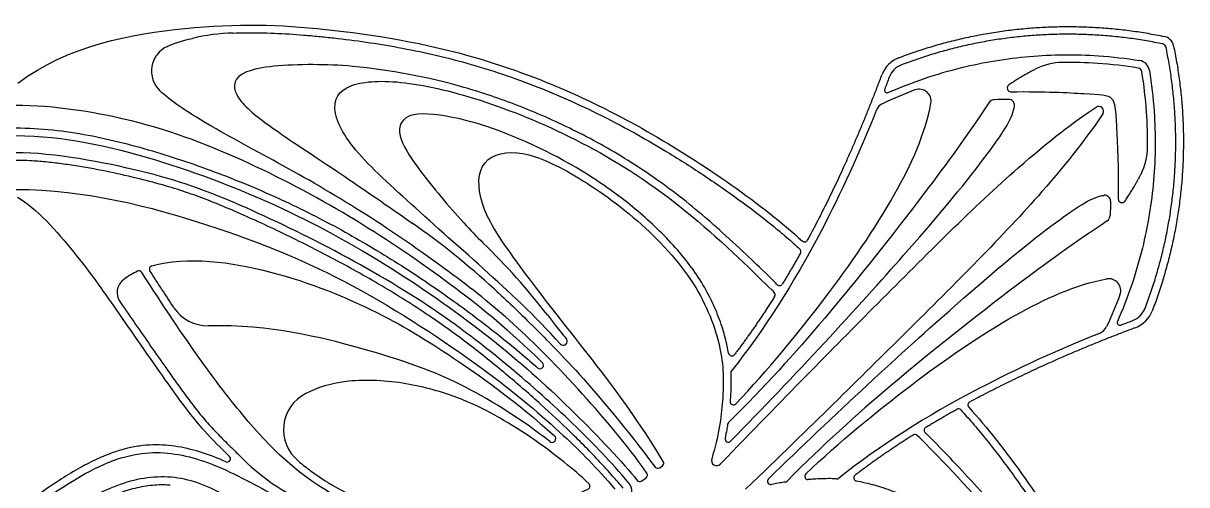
# Model space of a CAD drawing. Header units: millimetres. Extents: x -143 to 143, y -142 to 141.
# Drawn here: x -45.42 to -0.06, y -68.9 to -50.89 of the extents above; entities that cross this region are included whole.
import ezdxf

# ---------------------------------------------------------------- set-up
doc = ezdxf.new("R2010")
doc.units = ezdxf.units.MM
doc.header["$MEASUREMENT"] = 0
doc.layers.add('Layer 03', color=5, linetype='Continuous')

msp = doc.modelspace()

# ---------------------------------------------------------------- linework, layer by layer
at = {"layer": 'Layer 03'}
for p, q in [((-20.604, -68.231), (-20.5, -68.154)), ((-21.309, -68.747), (-21.138, -68.622))]:
    msp.add_line(p, q, dxfattribs=at)
for centre, radius, start, end in [((-37.016, -59.129), 7.865, 91.645, 103.3116), ((-1.026, -51.856), 0.166, 45, 78.3154), ((-1.026, -51.856), 0.465, 45, 78.3154), ((-1.026, -51.856), 0.465, 11.6846, 45), ((-39.363, -52.754), 1.061, 114.3601, 226.6185), ((-1.026, -51.856), 0.166, 11.6846, 45), ((-34.867, -76.652), 24.19, 74.0953, 84.5631), ((-10.886, -53.283), 1.123, 111.0371, 159.2551), ((-10.886, -53.283), 0.824, 110.9904, 159.4946), ((-4.873, -54.794), 2.378, 90.7033, 116.6718), ((-1.97, -52.8), 0.465, 45, 80.7889), ((-1.97, -52.8), 0.465, 9.2111, 45), ((-1.97, -52.8), 0.166, 45, 80.7889), ((-1.97, -52.8), 0.166, 9.2111, 45), ((-11.735, -53.495), 0.105, 159.0391, 293.8819), ((-10.49, -53.926), 0.466, 349.7146, 110.4996), ((-6.911, -53.413), 0.146, 123.9304, 270.7296), ((-7.547, -54.141), 0.271, 91.5936, 146.4509), ((-6.997, -54.086), 0.227, 353.6954, 90.8625), ((-11.673, -54.489), 0.526, 115.1037, 158.1797), ((-3.487, -54.317), 0.187, 45, 122.9781), ((-3.487, -54.317), 0.187, 327.0219, 45), ((-33.466, -72.813), 18.912, 57.8169, 71.129), ((-3.964, -55.703), 2.378, 333.3282, 359.2967), ((-3.256, -57.827), 0.227, 359.1375, 96.3046), ((-2.583, -57.741), 0.146, 179.2704, 326.0696), ((-3.311, -58.377), 0.271, 303.5491, 358.4064), ((-48.187, -84.286), 31.254, 47.4489, 54.9947), ((-14.955, -59.292), 0.128, 227.6511, 331.5836), ((-46.509, -78.985), 27.254, 37.8444, 45.7526), ((-15.231, -59.793), 0.128, 330.784, 47.2193), ((-40.911, -60.676), 0.128, 32.6251, 117.0023), ((-40.377, -60.482), 0.128, 105.7361, 212.6819), ((-41.143, -61.394), 0.624, 125.1351, 214.7726), ((-15.934, -60.999), 0.128, 224.947, 328.6931), ((-3.096, -61.32), 0.466, 339.5004, 100.2854), ((-16.234, -61.484), 0.128, 327.7762, 44.7795), ((-38.235, -61.112), 1.577, 213.6445, 270.7713), ((-2.453, -61.716), 0.824, 290.5054, 339.0096), ((-2.453, -61.716), 1.123, 290.7449, 338.9629), ((-2.665, -62.565), 0.105, 156.1181, 290.9609), ((-3.659, -62.503), 0.526, 291.8203, 334.8963), ((-24.365, -63.303), 0.152, 221.9446, 38.2365), ((-17.793, -63.74), 0.128, 189.813, 322.757), ((-25.273, -64.231), 0.139, 228.4151, 45.964), ((-17.707, -64.534), 0.128, 141.5625, 182.5331), ((-33.687, -66.747), 1.588, 117.0632, 229.9465), ((-17.734, -65.653), 0.128, 175.7705, 316.3856), ((-8.462, -65.785), 0.128, 118.4164, 222.3489), ((-8.963, -66.061), 0.128, 42.7807, 119.216), ((-17.834, -66.563), 0.128, 134.8723, 171.462), ((-10.169, -66.764), 0.128, 121.3069, 225.053), ((-24.805, -67.095), 0.147, 231.6299, 48.5124), ((-17.931, -67.104), 0.128, 168.0929, 315.5075), ((-10.654, -67.064), 0.128, 45.2205, 122.2238), ((-37.472, -67.882), 0.128, 246.196, 45.4588), ((-30.709, -61.637), 8.77, 224.8451, 243.8405), ((-20.576, -68.051), 0.128, 306.5318, 31.0121), ((-18.385, -67.944), 0.203, 162.0828, 316.0476), ((-21.213, -68.518), 0.128, 306.2324, 34.5246), ((-20.68, -68.128), 0.128, 216.8683, 306.5318), ((-14.823, -68.564), 0.128, 133.6144, 274.2295), ((-23.453, -68.948), 0.128, 297.5699, 45.6142), ((-21.385, -68.644), 0.128, 218.7425, 306.2324), ((-16.274, -68.761), 0.128, 134.4925, 281.9071), ((-15.733, -68.664), 0.128, 278.538, 315.1277), ((-13.704, -68.537), 0.128, 267.4669, 308.4375), ((-12.91, -68.623), 0.128, 127.243, 260.187)]:
    msp.add_arc(centre, radius, start, end, dxfattribs=at)
for points, knots in [([(-45.634, -53.218), (-43.663, -51.743), (-38.642, -50.836), (-33.839, -50.988), (-27.725, -51.97), (-21.232, -54.714), (-16.594, -57.972), (-15.042, -59.387)], [669.583348, 669.583348, 669.583348, 669.583348, 677.397197, 685.312825, 693.228453, 701.144081, 708.8577, 708.8577, 708.8577, 708.8577]), ([(-37.242, -51.267), (-37.089, -51.263), (-36.552, -51.252), (-35.634, -51.267), (-34.675, -51.327), (-33.903, -51.397), (-32.669, -51.526), (-30.727, -51.805), (-28.056, -52.411), (-25.269, -53.356), (-22.696, -54.538), (-20.576, -55.731), (-18.926, -56.779), (-17.537, -57.743), (-16.453, -58.572), (-15.669, -59.225), (-15.311, -59.544), (-15.144, -59.699)], [8908.625006, 8908.625006, 8908.625006, 8908.625006, 8909.162268, 8910.510991, 8911.851144, 8912.534698, 8913.235427, 8916.210518, 8919.422808, 8922.849803, 8926.535085, 8929.357203, 8931.393888, 8933.399734, 8935.298961, 8936.18473, 8936.984755, 8936.984755, 8936.984755, 8936.984755]), ([(-11.693, -53.591), (-10.771, -53.183), (-8.964, -52.568), (-6.194, -52.111), (-3.856, -52.091), (-2.428, -52.255), (-1.896, -52.341)], [277.591529, 277.591529, 277.591529, 277.591529, 281.132234, 284.275498, 287.424828, 289.320424, 289.320424, 289.320424, 289.320424]), ([(-32.575, -52.571), (-33.081, -52.523), (-34.775, -52.46), (-37.171, -52.664), (-37.334, -53.648), (-36.102, -54.754), (-33.707, -56.299), (-31.451, -57.851), (-30.258, -58.686)], [8961.455783, 8961.455783, 8961.455783, 8961.455783, 8963.059811, 8966.517281, 8969.974752, 8973.432222, 8976.889693, 8979.347531, 8979.347531, 8979.347531, 8979.347531]), ([(-1.944, -52.636), (-2.467, -52.551), (-3.452, -52.438), (-4.442, -52.41), (-4.902, -52.416)], [110.340648, 110.340648, 110.340648, 110.340648, 112.203825, 113.819151, 113.819151, 113.819151, 113.819151]), ([(-1.511, -52.726), (-1.425, -53.258), (-1.261, -54.686), (-1.281, -57.024), (-1.738, -59.794), (-2.353, -61.601), (-2.761, -62.523)], [237.343389, 237.343389, 237.343389, 237.343389, 239.238986, 242.388315, 245.53158, 249.072285, 249.072285, 249.072285, 249.072285]), ([(-1.586, -55.732), (-1.58, -55.272), (-1.608, -54.282), (-1.721, -53.297), (-1.806, -52.774)], [106.181609, 106.181609, 106.181609, 106.181609, 107.796935, 109.660112, 109.660112, 109.660112, 109.660112]), ([(-21.108, -68.446), (-21.858, -67.355), (-23.968, -64.888), (-26.506, -62.363), (-28.877, -60.509), (-32.042, -58.305), (-35.31, -56.406), (-38.376, -54.796), (-39.695, -53.899), (-40.092, -53.525)], [8877.345434, 8877.345434, 8877.345434, 8877.345434, 8880.832476, 8884.594519, 8888.356563, 8892.118606, 8895.88065, 8899.642693, 8903.274134, 8903.274134, 8903.274134, 8903.274134]), ([(-24.478, -63.404), (-25.487, -62.282), (-27.545, -60.395), (-30.592, -57.702), (-32.94, -55.507), (-33.517, -53.838), (-32.533, -53.101), (-30.181, -53.138), (-26.812, -54.061), (-22.88, -55.818), (-19.243, -58.316), (-16.61, -60.923), (-16.143, -61.393)], [314.327864, 314.327864, 314.327864, 314.327864, 318.12419, 322.1203, 326.116411, 330.112521, 334.108631, 338.104741, 342.100851, 346.096961, 350.093072, 353.874413, 353.874413, 353.874413, 353.874413]), ([(-16.024, -61.089), (-16.042, -61.071), (-16.165, -60.948), (-16.57, -60.547), (-17.299, -59.843), (-18.114, -59.09), (-18.973, -58.335), (-19.838, -57.628), (-20.885, -56.857), (-21.96, -56.154), (-23.04, -55.528), (-24.464, -54.795), (-25.887, -54.179), (-27.268, -53.682), (-27.925, -53.478), (-28.238, -53.388)], [8939.163535, 8939.163535, 8939.163535, 8939.163535, 8939.253424, 8939.774212, 8941.1634, 8942.817341, 8943.669926, 8945.182788, 8946.741639, 8948.236599, 8949.693845, 8951.125986, 8953.862692, 8955.135886, 8956.279924, 8956.279924, 8956.279924, 8956.279924]), ([(-6.91, -53.559), (-5.577, -53.542), (-3.717, -53.651), (-3.124, -53.681), (-2.988, -53.818)], [93.510926, 93.510926, 93.510926, 93.510926, 95.845853, 98.311514, 98.311514, 98.311514, 98.311514]), ([(-2.988, -53.818), (-2.851, -53.954), (-2.821, -54.547), (-2.712, -56.407), (-2.729, -57.74)], [98.311514, 98.311514, 98.311514, 98.311514, 100.777175, 103.112103, 103.112103, 103.112103, 103.112103]), ([(-25.177, -64.132), (-26.508, -62.844), (-28.542, -61.188), (-32.15, -58.677), (-36.292, -56.406), (-40.771, -54.603), (-44.267, -54.094), (-45.711, -54.094)], [355.56031, 355.56031, 355.56031, 355.56031, 360.787531, 366.362892, 371.938253, 377.513614, 383.088975, 383.088975, 383.088975, 383.088975]), ([(-27.349, -54.918), (-27.913, -54.725), (-29.499, -54.363), (-30.595, -54.426), (-30.915, -55.179), (-30.124, -56.498), (-28.549, -58.363), (-27.745, -59.216), (-27.492, -59.462)], [373.8414, 373.8414, 373.8414, 373.8414, 375.131699, 377.707818, 380.283937, 382.860056, 385.436175, 386.552235, 386.552235, 386.552235, 386.552235]), ([(-18.239, -68.085), (-15.707, -65.459), (-12.086, -61.796), (-7.038, -56.727), (-4.395, -54.683), (-3.589, -54.16)], [7337.626176, 7337.626176, 7337.626176, 7337.626176, 7345.872331, 7354.358979, 7360.13443, 7360.13443, 7360.13443, 7360.13443]), ([(-7.773, -53.992), (-8.615, -55.261), (-10.463, -57.812), (-14.223, -62.55), (-16.483, -65.038), (-17.924, -66.472)], [164.416936, 164.416936, 164.416936, 164.416936, 169.644106, 176.734835, 183.465439, 183.465439, 183.465439, 183.465439]), ([(-17.84, -67.194), (-15.348, -64.658), (-10.219, -59.058), (-7.66, -55.837), (-6.819, -54.539), (-6.772, -54.111)], [184.582336, 184.582336, 184.582336, 184.582336, 191.396001, 198.421701, 203.879684, 203.879684, 203.879684, 203.879684]), ([(-17.641, -65.741), (-16.386, -64.424), (-13.977, -61.47), (-11.481, -57.869), (-10.251, -55.219), (-10.032, -54.009)], [159.348372, 159.348372, 159.348372, 159.348372, 164.957375, 170.972667, 175.939154, 175.939154, 175.939154, 175.939154]), ([(-3.33, -54.419), (-3.853, -55.225), (-5.897, -57.868), (-10.966, -62.916), (-14.629, -66.537), (-17.255, -69.069)], [7360.730663, 7360.730663, 7360.730663, 7360.730663, 7366.506115, 7374.992762, 7383.238916, 7383.238916, 7383.238916, 7383.238916]), ([(-45.711, -55.266), (-43.808, -55.287), (-40.262, -56.081), (-35.236, -58.02), (-30.762, -60.527), (-26.763, -63.443), (-24.111, -65.847), (-22.036, -68.037), (-21.485, -68.724)], [8843.500734, 8843.500734, 8843.500734, 8843.500734, 8849.129602, 8854.75847, 8860.387337, 8866.016205, 8871.645073, 8876.636563, 8876.636563, 8876.636563, 8876.636563]), ([(-45.707, -54.967), (-45.229, -54.972), (-44.284, -55.029), (-42.893, -55.236), (-41.542, -55.538), (-39.79, -56.033), (-37.661, -56.764), (-35.206, -57.807), (-32.877, -58.999), (-30.686, -60.31), (-28.659, -61.692), (-27.103, -62.871), (-26.031, -63.753), (-25.564, -64.159), (-25.365, -64.335)], [328.365251, 328.365251, 328.365251, 328.365251, 330.04526, 331.686682, 333.303976, 334.905597, 338.081776, 341.21075, 344.27035, 347.265503, 350.178802, 352.885665, 354.124351, 355.057353, 355.057353, 355.057353, 355.057353]), ([(-21.808, -68.833), (-22.513, -67.994), (-23.951, -66.511), (-26.188, -64.486), (-29.302, -62.02), (-33.241, -59.718), (-37.372, -57.748), (-40.328, -56.678), (-44.224, -55.939), (-45.711, -55.939)], [589.057711, 589.057711, 589.057711, 589.057711, 593.231523, 597.9759, 602.720278, 607.464656, 612.209034, 616.953411, 621.697789, 621.697789, 621.697789, 621.697789]), ([(-22.037, -69.026), (-22.138, -68.905), (-22.428, -68.566), (-22.913, -68.029), (-23.492, -67.427), (-24.259, -66.668), (-25.254, -65.735), (-26.551, -64.61), (-27.995, -63.438), (-29.632, -62.249), (-31.459, -61.107), (-33.402, -60.026), (-35.059, -59.192), (-36.359, -58.583), (-37.269, -58.18), (-38.134, -57.82), (-38.993, -57.502), (-39.906, -57.214), (-40.928, -56.943), (-42.071, -56.683), (-43.09, -56.493), (-43.927, -56.369), (-44.544, -56.297), (-45.137, -56.25), (-45.523, -56.238), (-45.711, -56.238)], [1215.133531, 1215.133531, 1215.133531, 1215.133531, 1215.685419, 1216.70253, 1217.674477, 1218.619658, 1220.49467, 1222.467281, 1224.649054, 1227.028724, 1229.573291, 1232.213685, 1234.840184, 1236.088698, 1237.258006, 1238.335973, 1239.381483, 1240.475002, 1241.697724, 1243.096486, 1244.590432, 1245.339092, 1246.07073, 1246.771712, 1247.428954, 1247.428954, 1247.428954, 1247.428954]), ([(-20.467, -67.985), (-21.708, -65.92), (-24.491, -62.445), (-26.283, -60.08), (-27.632, -58.156), (-27.792, -56.242), (-26.274, -55.705), (-24.181, -56.573), (-21.4, -58.505), (-19.075, -61.023), (-18.119, -63.645), (-18.094, -65.313), (-18.298, -67.015), (-18.579, -67.881)], [7298.783957, 7298.783957, 7298.783957, 7298.783957, 7302.272261, 7305.81661, 7309.360959, 7312.905308, 7316.449657, 7319.994006, 7323.538355, 7327.082704, 7330.627053, 7334.171402, 7336.986917, 7336.986917, 7336.986917, 7336.986917]), ([(-17.919, -63.762), (-17.935, -63.67), (-17.996, -63.356), (-18.147, -62.786), (-18.419, -62.048), (-18.8, -61.264), (-19.302, -60.479), (-19.913, -59.715), (-20.606, -58.984), (-21.357, -58.296), (-22.14, -57.665), (-22.824, -57.175), (-23.244, -56.901), (-23.393, -56.807)], [358.021999, 358.021999, 358.021999, 358.021999, 358.347824, 359.14772, 360.088888, 361.109051, 362.206961, 363.357499, 364.542785, 365.74245, 366.931109, 368.078289, 368.695207, 368.695207, 368.695207, 368.695207]), ([(-45.711, -57.372), (-42.968, -57.372), (-37.882, -58.729), (-32.615, -60.894), (-27.174, -64.49), (-24.294, -66.981), (-23.077, -68.221), (-22.35, -69.062)], [1119.419053, 1119.419053, 1119.419053, 1119.419053, 1125.821154, 1132.223255, 1138.625356, 1145.027456, 1150.691391, 1150.691391, 1150.691391, 1150.691391]), ([(-16.364, -68.67), (-13.828, -66.178), (-8.228, -61.049), (-5.007, -58.49), (-3.709, -57.649), (-3.281, -57.602)], [184.582336, 184.582336, 184.582336, 184.582336, 191.396, 198.421701, 203.879684, 203.879684, 203.879684, 203.879684]), ([(-45.648, -57.676), (-44.921, -58.085), (-43.245, -59.993), (-41.922, -61.885), (-39.767, -65.009), (-38.571, -66.635), (-37.699, -67.478), (-37.382, -67.79)], [236.278563, 236.278563, 236.278563, 236.278563, 239.445708, 242.704425, 245.963141, 249.221858, 251.317598, 251.317598, 251.317598, 251.317598]), ([(-3.162, -58.603), (-4.431, -59.445), (-6.982, -61.293), (-11.72, -65.053), (-14.208, -67.313), (-15.642, -68.754)], [164.416936, 164.416936, 164.416936, 164.416936, 169.644106, 176.734835, 183.465439, 183.465439, 183.465439, 183.465439]), ([(-40.411, -60.359), (-39.019, -59.966), (-35.564, -60.435), (-31.409, -62.175), (-28.593, -63.939), (-26.233, -65.636), (-24.708, -66.985)], [156.96674, 156.96674, 156.96674, 156.96674, 161.04416, 165.24501, 169.44586, 173.559853, 173.559853, 173.559853, 173.559853]), ([(-27.064, -70.446), (-28.1, -70.578), (-30.454, -70.497), (-33.592, -69.375), (-36.447, -66.964), (-39.096, -63.274), (-40.804, -60.607)], [160.32193, 160.32193, 160.32193, 160.32193, 164.937776, 170.479313, 176.02085, 181.496701, 181.496701, 181.496701, 181.496701]), ([(-14.911, -68.471), (-13.594, -67.216), (-10.64, -64.807), (-7.039, -62.311), (-4.389, -61.081), (-3.179, -60.862)], [159.348372, 159.348372, 159.348372, 159.348372, 164.957375, 170.972667, 175.939154, 175.939154, 175.939154, 175.939154]), ([(-27.052, -61.262), (-26.799, -61.495), (-26.246, -62.01), (-25.41, -62.847), (-23.099, -65.117), (-20.783, -68.205)], [7289.233069, 7289.233069, 7289.233069, 7289.233069, 7290.963538, 7293.042565, 7298.176873, 7298.176873, 7298.176873, 7298.176873]), ([(-41.656, -61.75), (-41.622, -61.799), (-41.197, -62.412), (-40.579, -63.306), (-39.88, -64.307), (-39.411, -64.97), (-38.993, -65.549), (-38.535, -66.141), (-38.081, -66.668), (-37.599, -67.16), (-37.211, -67.538), (-36.985, -67.762), (-36.927, -67.821)], [138.284641, 138.284641, 138.284641, 138.284641, 138.494402, 140.903182, 142.101902, 142.785758, 143.755941, 144.613462, 145.412306, 146.200845, 147.029378, 147.318664, 147.318664, 147.318664, 147.318664]), ([(-24.987, -62.264), (-24.88, -62.401), (-24.634, -62.717), (-24.386, -63.031), (-24.246, -63.209)], [390.957858, 390.957858, 390.957858, 390.957858, 391.568475, 392.363854, 392.363854, 392.363854, 392.363854]), ([(-24.896, -67.21), (-25.922, -66.398), (-28.434, -64.79), (-31.664, -63.676), (-35.759, -62.656), (-38.214, -62.689)], [135.726183, 135.726183, 135.726183, 135.726183, 141.07044, 147.265115, 152.838848, 152.838848, 152.838848, 152.838848]), ([(-23.363, -68.857), (-23.692, -68.535), (-24.475, -67.892), (-25.625, -67.03), (-27.036, -66.147), (-28.402, -65.484), (-30.44, -64.877), (-32.808, -64.74), (-33.976, -65.112), (-34.409, -65.333)], [89.124136, 89.124136, 89.124136, 89.124136, 90.593735, 92.677422, 94.76111, 96.844797, 98.928484, 101.012171, 102.999609, 102.999609, 102.999609, 102.999609]), ([(-17.835, -64.54), (-17.831, -64.618), (-17.824, -64.917), (-17.837, -65.286), (-17.857, -65.575), (-17.862, -65.644)], [157.686042, 157.686042, 157.686042, 157.686042, 157.9626, 158.736885, 158.980243, 158.980243, 158.980243, 158.980243]), ([(-8.869, -65.974), (-8.714, -66.141), (-8.395, -66.499), (-7.742, -67.283), (-6.913, -68.367), (-5.949, -69.756), (-4.901, -71.406), (-3.708, -73.526), (-2.526, -76.099), (-1.581, -78.886), (-0.975, -81.557), (-0.696, -83.499), (-0.567, -84.733), (-0.497, -85.505), (-0.437, -86.464), (-0.422, -87.382), (-0.433, -87.919), (-0.437, -88.072)], [7478.815409, 7478.815409, 7478.815409, 7478.815409, 7479.615434, 7480.501202, 7482.40043, 7484.406276, 7486.442961, 7489.265079, 7492.950361, 7496.377356, 7499.589646, 7502.564737, 7503.265466, 7503.94902, 7505.289173, 7506.637896, 7507.175158, 7507.175158, 7507.175158, 7507.175158]), ([(-8.557, -65.872), (-7.142, -67.424), (-3.884, -72.062), (-1.14, -78.555), (-0.158, -84.669), (-0.006, -89.472), (-0.913, -94.493), (-2.388, -96.464)], [751.898748, 751.898748, 751.898748, 751.898748, 759.612365, 767.527993, 775.443622, 783.35925, 791.173099, 791.173099, 791.173099, 791.173099]), ([(-17.96, -66.544), (-17.971, -66.613), (-17.999, -66.791), (-18.033, -66.969), (-18.056, -67.078)], [183.561231, 183.561231, 183.561231, 183.561231, 183.8052986, 184.196405, 184.196405, 184.196405, 184.196405]), ([(-12.574, -75.308), (-11.452, -76.317), (-9.565, -78.375), (-6.872, -81.422), (-4.677, -83.77), (-3.008, -84.347), (-2.271, -83.363), (-2.308, -81.011), (-3.231, -77.642), (-4.988, -73.71), (-7.486, -70.073), (-10.093, -67.44), (-10.563, -66.973)], [314.327864, 314.327864, 314.327864, 314.327864, 318.12419, 322.1203, 326.11641, 330.11252, 334.10863, 338.104741, 342.100851, 346.096961, 350.093071, 353.874413, 353.874413, 353.874413, 353.874413]), ([(-2.558, -79.068), (-2.648, -78.755), (-2.852, -78.098), (-3.349, -76.717), (-3.965, -75.294), (-4.698, -73.87), (-5.324, -72.79), (-6.027, -71.715), (-6.798, -70.668), (-7.505, -69.803), (-8.26, -68.944), (-9.013, -68.129), (-9.717, -67.4), (-10.118, -66.995), (-10.241, -66.872), (-10.259, -66.854)], [7459.52024, 7459.52024, 7459.52024, 7459.52024, 7460.664278, 7461.937472, 7464.674178, 7466.106319, 7467.563565, 7469.058525, 7470.617376, 7472.130238, 7472.982823, 7474.636764, 7476.025952, 7476.54674, 7476.636629, 7476.636629, 7476.636629, 7476.636629]), ([(-37.523, -67.999), (-37.82, -67.868), (-38.43, -67.629), (-39.224, -67.427), (-39.878, -67.346), (-40.38, -67.332), (-40.902, -67.376), (-41.448, -67.485), (-42.024, -67.666), (-42.641, -67.928), (-43.318, -68.285), (-44.079, -68.754), (-44.85, -69.285), (-45.368, -69.665), (-45.604, -69.841)], [251.734547, 251.734547, 251.734547, 251.734547, 252.875072, 254.031793, 254.604304, 255.188412, 255.796314, 256.441897, 257.140903, 257.913378, 258.795829, 259.828405, 261.052074, 262.08562, 262.08562, 262.08562, 262.08562]), ([(-45.422, -70.079), (-43.832, -68.889), (-41.734, -67.656), (-39.501, -67.543), (-37.275, -68.351), (-34.67, -69.89), (-31.297, -71.229), (-28.7, -71.258), (-26.763, -71.018), (-25.333, -70.561)], [531.241404, 531.241404, 531.241404, 531.241404, 534.765417, 538.497674, 542.229931, 545.962187, 549.694444, 553.426701, 556.995043, 556.995043, 556.995043, 556.995043]), ([(-34.709, -67.962), (-34.661, -68.002), (-34.464, -68.165), (-34.115, -68.432), (-33.591, -68.784), (-32.9, -69.182), (-32.015, -69.583), (-31.156, -69.858), (-30.448, -70.021), (-29.713, -70.149), (-28.771, -70.238), (-27.632, -70.224), (-26.876, -70.127), (-26.504, -70.053), (-25.177, -69.769), (-23.769, -69.258), (-23.393, -69.062)], [106.663297, 106.663297, 106.663297, 106.663297, 106.833107, 107.359887, 107.865368, 108.55698, 109.534705, 110.5169, 111.015324, 111.521428, 112.553346, 113.595453, 114.630436, 115.630436, 116.630436, 117.498885, 117.498885, 117.498885, 117.498885]), ([(-25.263, -70.761), (-26.678, -71.308), (-28.814, -71.697), (-31.525, -71.507), (-33.688, -71.031), (-36.73, -69.792), (-38.734, -68.604), (-40.837, -68.503), (-42.962, -69.394), (-44.42, -70.416), (-45.58, -71.604)], [451.230978, 451.230978, 451.230978, 451.230978, 454.389975, 457.687904, 460.985833, 464.283762, 467.581691, 470.879619, 474.177548, 477.358218, 477.358218, 477.358218, 477.358218]), ([(-45.367, -71.813), (-45.216, -71.659), (-44.9, -71.343), (-44.429, -70.906), (-43.971, -70.521), (-43.557, -70.212), (-43.152, -69.947), (-42.648, -69.657), (-42.04, -69.351), (-41.444, -69.125), (-40.976, -68.999), (-40.524, -68.912), (-40.095, -68.881), (-39.782, -68.896), (-39.695, -68.903)], [211.811023, 211.811023, 211.811023, 211.811023, 212.56628, 213.381589, 214.070157, 214.665594, 215.196316, 215.769435, 216.708362, 217.586488, 218.002498, 218.411562, 219.202832, 219.510327, 219.510327, 219.510327, 219.510327]), ([(-15.714, -68.79), (-15.783, -68.801), (-15.961, -68.829), (-16.139, -68.863), (-16.248, -68.886)], [183.561231, 183.561231, 183.561231, 183.561231, 183.8052986, 184.196405, 184.196405, 184.196405, 184.196405]), ([(-13.71, -68.665), (-13.788, -68.661), (-14.087, -68.654), (-14.456, -68.667), (-14.745, -68.687), (-14.814, -68.692)], [157.686042, 157.686042, 157.686042, 157.686042, 157.9626, 158.736885, 158.980243, 158.980243, 158.980243, 158.980243]), ([(-12.932, -68.749), (-12.84, -68.765), (-12.526, -68.826), (-11.956, -68.977), (-11.218, -69.249), (-10.434, -69.63), (-9.649, -70.132), (-8.885, -70.743), (-8.154, -71.436), (-7.466, -72.187), (-6.835, -72.97), (-6.345, -73.654), (-6.071, -74.074), (-5.977, -74.223)], [358.021999, 358.021999, 358.021999, 358.021999, 358.347824, 359.14772, 360.088888, 361.109051, 362.206961, 363.357499, 364.542785, 365.74245, 366.931109, 368.07829, 368.695207, 368.695207, 368.695207, 368.695207])]:
    msp.add_open_spline(points, degree=3, knots=knots, dxfattribs=at)
for points, weights in [([(-11.29, -52.235), (-6.249, -50.301), (-0.932, -51.4)], [0.99573904485, 0.955010982961, 0.997443656326]), ([(-0.992, -51.693), (-6.223, -50.611), (-11.182, -52.513)], [0.997443507417, 0.955014493417, 0.995732443693]), ([(-1.683, -62.012), (0.219, -57.053), (-0.863, -51.822)], [0.995732424277, 0.955014493825, 0.997443527649]), ([(-0.57, -51.762), (0.529, -57.079), (-1.405, -62.12)], [0.997443636092, 0.955010992671, 0.99573904485]), ([(-14.843, -59.353), (-13.264, -56.435), (-11.937, -52.885)], [0.993615122786, 0.993021407767, 0.999174125056]), ([(-15.119, -59.855), (-15.466, -60.477), (-15.824, -61.065)], [0.993769464952, 0.994026204679, 0.99460200518]), ([(-16.126, -61.552), (-16.887, -62.76), (-17.691, -63.817)], [0.995140365095, 0.996635651165, 0.999548301471]), ([(-2.055, -62.767), (-5.605, -64.094), (-8.523, -65.673)], [0.999174125056, 0.993021407767, 0.993615122786]), ([(-10.235, -66.654), (-9.647, -66.296), (-9.025, -65.949)], [0.994602004906, 0.994026204618, 0.993769464952]), ([(-10.722, -66.956), (-11.93, -67.717), (-12.987, -68.521)], [0.995140364382, 0.996635649757, 0.999548298693])]:
    msp.add_rational_spline(points, weights, degree=2, dxfattribs=at)
for points, degree in [([(-39.801, -51.787), (-39.565, -51.68), (-39.25, -51.575), (-38.827, -51.475)], 3), ([(-11.659, -52.994), (-11.717, -53.149), (-11.775, -53.304), (-11.834, -53.457)], 3), ([(-5.94, -52.669), (-6.438, -52.919), (-6.993, -53.292)], 2), ([(-10.653, -53.49), (-11.074, -53.647), (-11.489, -53.822), (-11.896, -54.012)], 3), ([(-7.001, -53.859), (-7.186, -53.862), (-7.37, -53.866), (-7.555, -53.871)], 3), ([(-12.161, -54.293), (-12.828, -55.958), (-13.544, -57.524), (-14.302, -58.973)], 3), ([(-2.462, -57.823), (-2.089, -57.268), (-1.839, -56.77)], 2), ([(-3.029, -57.831), (-3.032, -58.016), (-3.036, -58.2), (-3.041, -58.385)], 3), ([(-14.302, -58.973), (-15.391, -61.054), (-16.568, -62.893), (-17.807, -64.454)], 3), ([(-40.97, -60.562), (-41.144, -60.65), (-41.321, -60.757), (-41.502, -60.884)], 3), ([(-39.548, -61.985), (-39.864, -61.51), (-40.176, -61.032), (-40.484, -60.551)], 3), ([(-2.66, -61.483), (-2.817, -61.904), (-2.992, -62.319), (-3.182, -62.726)], 3), ([(-2.627, -62.664), (-2.474, -62.605), (-2.319, -62.547), (-2.164, -62.489)], 3), ([(-3.463, -62.991), (-5.128, -63.658), (-6.694, -64.374), (-8.143, -65.132)], 3), ([(-8.143, -65.132), (-10.224, -66.221), (-12.063, -67.398), (-13.624, -68.637)], 3)]:
    msp.add_open_spline(points, degree=degree, dxfattribs=at)
msp.add_rational_spline([(-21.879, -69.545), (-21.715, -69.412), (-21.693, -69.204), (-21.672, -68.994), (-21.808, -68.833)], [1, 0.921420374374, 1, 0.921420374374, 1], degree=2, knots=[588.6830815, 588.6830815, 588.6830815, 588.8703963, 588.8703963, 589.0577111, 589.0577111, 589.0577111], dxfattribs=at)

doc.saveas('drawing.dxf')
